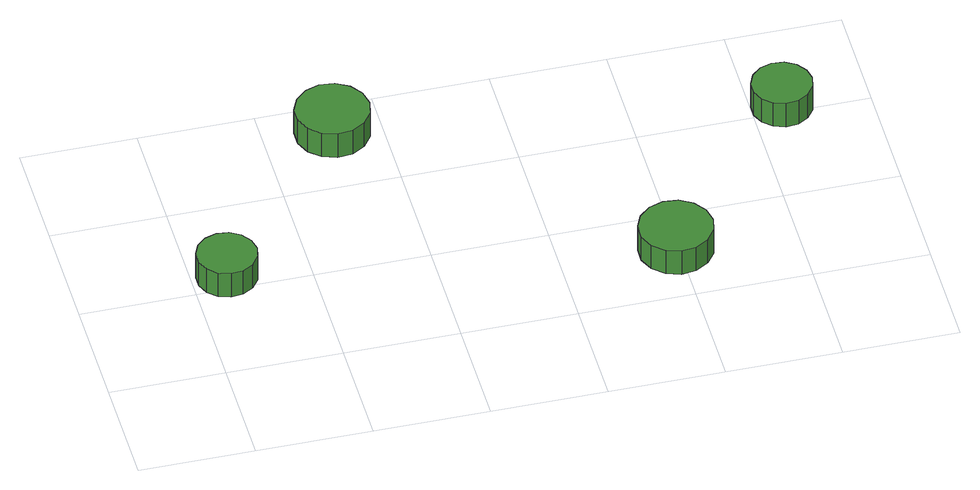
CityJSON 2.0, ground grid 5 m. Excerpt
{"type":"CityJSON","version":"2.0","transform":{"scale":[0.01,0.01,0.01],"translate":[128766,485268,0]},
"CityObjects":{
"tree1":{"type":"SolitaryVegetationObject","attributes":{"function":"something"},"geometry":[{"type":"MultiSurface","lod":"1","boundaries":[[[0,1,2,3,4,5,6,7,8,9,10,11,12,13,14]],[[15,16,17,18,19,20,21,22,23,24,25,26,27,28,29]],[[0,29,28,1]],[[1,28,27,2]],[[2,27,26,3]],[[3,26,25,4]],[[4,25,24,5]],[[5,24,23,6]],[[6,23,22,7]],[[7,22,21,8]],[[8,21,20,9]],[[9,20,19,10]],[[10,19,18,11]],[[11,18,17,12]],[[12,17,16,13]],[[13,16,15,14]],[[14,15,29,0]]]}]},
"tree2":{"type":"SolitaryVegetationObject","attributes":{"function":"something"},"geometry":[{"type":"MultiSurface","lod":"1","boundaries":[[[30,31,32,33,34,35,36,37,38,39,40,41,42,43,44]],[[45,46,47,48,49,50,51,52,53,54,55,56,57,58,59]],[[30,59,58,31]],[[31,58,57,32]],[[32,57,56,33]],[[33,56,55,34]],[[34,55,54,35]],[[35,54,53,36]],[[36,53,52,37]],[[37,52,51,38]],[[38,51,50,39]],[[39,50,49,40]],[[40,49,48,41]],[[41,48,47,42]],[[42,47,46,43]],[[43,46,45,44]],[[44,45,59,30]]]}]},
"tree3":{"type":"SolitaryVegetationObject","attributes":{"function":"something"},"geometry":[{"type":"MultiSurface","lod":"1","boundaries":[[[60,61,62,63,64,65,66,67,68,69,70,71,72,73,74]],[[75,76,77,78,79,80,81,82,83,84,85,86,87,88,89]],[[60,89,88,61]],[[61,88,87,62]],[[62,87,86,63]],[[63,86,85,64]],[[64,85,84,65]],[[65,84,83,66]],[[66,83,82,67]],[[67,82,81,68]],[[68,81,80,69]],[[69,80,79,70]],[[70,79,78,71]],[[71,78,77,72]],[[72,77,76,73]],[[73,76,75,74]],[[74,75,89,60]]]}]},
"tree4":{"type":"SolitaryVegetationObject","attributes":{"function":"something"},"geometry":[{"type":"MultiSurface","lod":"1","boundaries":[[[90,91,92,93,94,95,96,97,98,99,100,101,102,103,104]],[[105,106,107,108,109,110,111,112,113,114,115,116,117,118,119]],[[90,119,118,91]],[[91,118,117,92]],[[92,117,116,93]],[[93,116,115,94]],[[94,115,114,95]],[[95,114,113,96]],[[96,113,112,97]],[[97,112,111,98]],[[98,111,110,99]],[[99,110,109,100]],[[100,109,108,101]],[[101,108,107,102]],[[102,107,106,103]],[[103,106,105,104]],[[104,105,119,90]]]}]}
},
"vertices":[
[279,578,203],[267,631,203],[236,674,203],[189,701,203],[136,707,203],[85,690,203],[45,654,203],[23,605,203],[23,551,203],[45,502,203],[85,466,203],[136,450,203],[189,455,203],[236,482,203],[267,526,203],[267,526,74],[236,482,74],[189,455,74],[136,450,74],[85,466,74],[45,502,74],[23,551,74],[23,605,74],[45,654,74],[85,690,74],[136,707,74],[189,701,74],[236,674,74],[267,631,74],[279,578,74],
[939,1298,241],[925,1363,241],[886,1416,241],[829,1449,241],[763,1456,241],[701,1435,241],[652,1391,241],[625,1331,241],[625,1265,241],[652,1205,241],[701,1161,241],[763,1140,241],[829,1147,241],[886,1180,241],[925,1233,241],[925,1233,112],[886,1180,112],[829,1147,112],[763,1140,112],[701,1161,112],[652,1205,112],[625,1265,112],[625,1331,112],[652,1391,112],[701,1435,112],[763,1456,112],[829,1449,112],[886,1416,112],[925,1363,112],[939,1298,112],
[2139,257,233],[2125,321,233],[2086,375,233],[2029,408,233],[1964,415,233],[1901,394,233],[1852,350,233],[1825,290,233],[1825,224,233],[1852,164,233],[1901,119,233],[1964,99,233],[2029,106,233],[2086,139,233],[2125,192,233],[2125,192,104],[2086,139,104],[2029,106,104],[1964,99,104],[1901,119,104],[1852,164,104],[1825,224,104],[1825,290,104],[1852,350,104],[1901,394,104],[1964,415,104],[2029,408,104],[2086,375,104],[2125,321,104],[2139,257,104],
[2740,966,272],[2729,1018,272],[2697,1062,272],[2651,1089,272],[2597,1094,272],[2546,1078,272],[2506,1042,272],[2484,992,272],[2484,939,272],[2506,890,272],[2546,854,272],[2597,837,272],[2651,843,272],[2697,870,272],[2729,913,272],[2729,913,143],[2697,870,143],[2651,843,143],[2597,837,143],[2546,854,143],[2506,890,143],[2484,939,143],[2484,992,143],[2506,1042,143],[2546,1078,143],[2597,1094,143],[2651,1089,143],[2697,1062,143],[2729,1018,143],[2740,966,143]
]}
